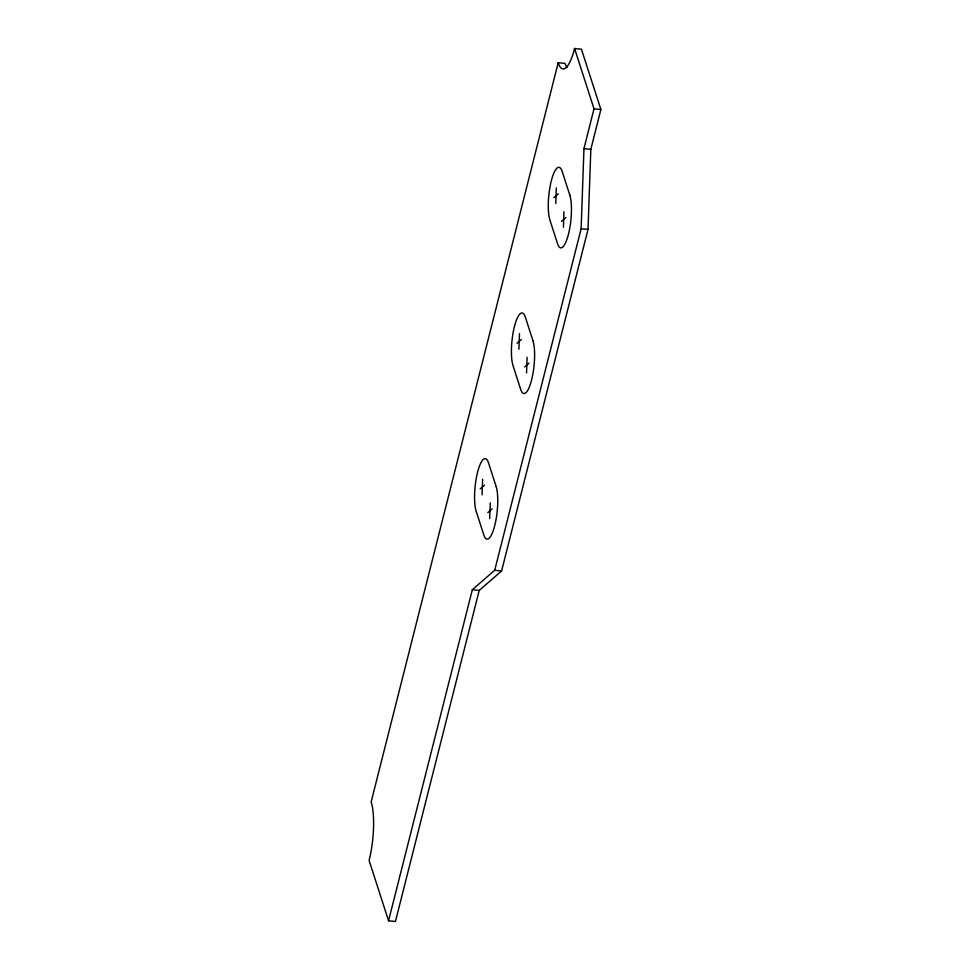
<?xml version="1.0" encoding="UTF-8"?>
<svg xmlns="http://www.w3.org/2000/svg" width="970" height="970" viewBox="0 0 970 970"><rect width="100%" height="100%" fill="white"/><g stroke="black" fill="none" stroke-linecap="round" stroke-linejoin="round"><path stroke-width="1.45" d="M482.066 494.858L482.611 479.228M489.704 518.55L490.25 502.921M518.914 349.224L519.471 333.583M526.552 372.904L527.11 357.275M555.774 203.579L556.319 187.938M563.412 227.259L563.958 211.63M388.558 920.785L472.341 589.699L494.712 570.275L581.139 228.714L583.952 148.616L594.016 108.81L574.567 48.5A42.862 10.852 -84.1 0 1 558.199 62.71L371.158 801.863A42.862 10.852 -84.1 0 1 369.109 860.475L388.558 920.785L395.433 921.5L479.216 590.415L501.587 570.99L588.014 229.429L590.827 149.319L600.891 109.525L581.442 49.215L574.567 48.5M553.858 197.65L558.235 193.867M561.497 221.33L565.874 217.547M517.01 343.295L521.375 339.512M524.649 366.975L529.014 363.192M480.15 488.941L484.527 485.158M487.789 512.621L492.166 508.838M558.199 62.71L565.061 63.426A42.862 10.852 -84.1 0 0 567.001 67.609M594.016 108.81L600.891 109.525M583.952 148.616L590.827 149.319M581.139 228.714L588.014 229.429M494.712 570.275L501.587 570.99M472.341 589.699L479.216 590.415M569.826 195.164L562.188 171.484A28.579 7.239 -84.1 0 0 551.275 180.953A28.579 7.239 -84.1 0 0 549.905 220.032L557.544 243.712A28.579 7.239 -84.1 0 0 568.456 234.243A28.579 7.239 -84.1 0 0 569.826 195.164M532.979 340.809L525.34 317.129A28.579 7.239 -84.1 0 0 514.415 326.599A28.579 7.239 -84.1 0 0 513.045 365.678L520.684 389.358A28.579 7.239 -84.1 0 0 531.608 379.888A28.579 7.239 -84.1 0 0 532.979 340.809M496.119 486.455L488.48 462.775A28.579 7.239 -84.1 0 0 477.567 472.244A28.579 7.239 -84.1 0 0 476.197 511.323L483.836 535.003A28.579 7.239 -84.1 0 0 494.748 525.534A28.579 7.239 -84.1 0 0 496.119 486.455"/></g></svg>
